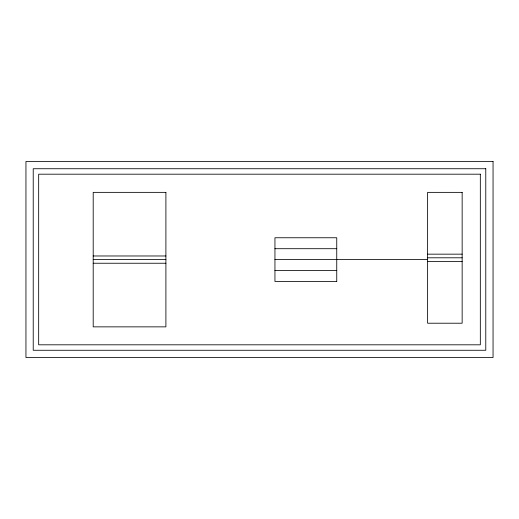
<?xml version="1.0" encoding="UTF-8"?>
<svg xmlns="http://www.w3.org/2000/svg" width="519" height="519" viewBox="0 0 519 519"><rect width="100%" height="100%" fill="white"/><g stroke="black" fill="none" stroke-linecap="round" stroke-linejoin="round"><path stroke-width="0.78" d="M274.947 248.705L336.747 248.705M427.617 254.161L462.15 254.161M93.199 255.977L165.898 255.977M427.617 257.794L462.15 257.794M93.199 259.61L165.898 259.61M274.947 259.61L427.617 259.61M427.617 261.427L462.15 261.427M93.199 263.243L165.898 263.243M274.947 270.516L336.747 270.516M336.747 281.421L274.947 281.46L274.947 237.76L336.747 237.76L336.747 281.46M493.05 161.467L25.95 161.467L25.95 357.533L493.05 357.533L493.05 161.467M485.778 168.733L33.222 168.733L33.222 350.267L485.778 350.267L485.778 168.733M480.328 174.189L38.672 174.189L38.672 344.811L480.328 344.811L480.328 174.189M165.898 192.361L93.199 192.361L93.199 326.86L165.898 326.86L165.898 192.361M462.15 192.367L427.617 192.367L427.617 323.22L462.15 323.22L462.15 192.367"/></g></svg>
